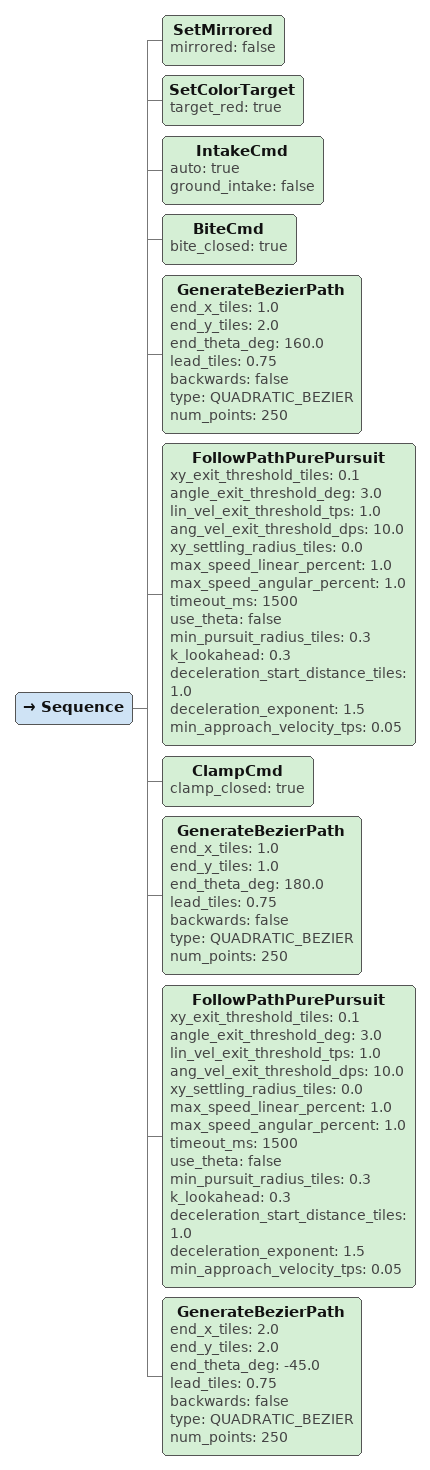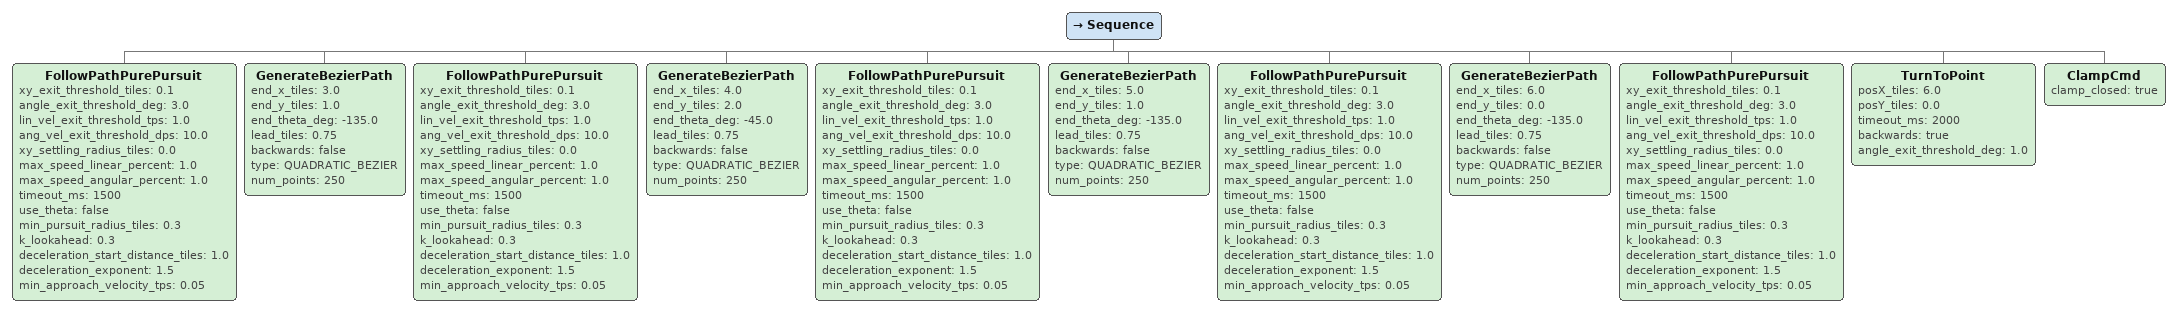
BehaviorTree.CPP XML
<Sequence>
  <SetMirrored mirrored="false"/>
  <SetColorTarget target_red="true"/>
  <IntakeCmd auto="true" ground_intake="false"/>
  <BiteCmd bite_closed="true"/>

  <!-- mobile goal 1 -->
  <GenerateBezierPath end_x_tiles="1.0" end_y_tiles="2.0" end_theta_deg="160.0" lead_tiles="0.75" backwards="false" type="QUADRATIC_BEZIER" num_points="250"/>
  <FollowPathPurePursuit xy_exit_threshold_tiles="0.1" angle_exit_threshold_deg="3.0" lin_vel_exit_threshold_tps="1.0" ang_vel_exit_threshold_dps="10.0" xy_settling_radius_tiles="0.0" max_speed_linear_percent="1.0" max_speed_angular_percent="1.0" timeout_ms="1500" use_theta="false" min_pursuit_radius_tiles="0.3" k_lookahead="0.3" deceleration_start_distance_tiles="1.0" deceleration_exponent="1.5" min_approach_velocity_tps="0.05"/>

  <ClampCmd clamp_closed="true"/>

  <!-- ring 1 -->
  <GenerateBezierPath end_x_tiles="1.0" end_y_tiles="1.0" end_theta_deg="180.0" lead_tiles="0.75" backwards="false" type="QUADRATIC_BEZIER" num_points="250"/>
  <FollowPathPurePursuit xy_exit_threshold_tiles="0.1" angle_exit_threshold_deg="3.0" lin_vel_exit_threshold_tps="1.0" ang_vel_exit_threshold_dps="10.0" xy_settling_radius_tiles="0.0" max_speed_linear_percent="1.0" max_speed_angular_percent="1.0" timeout_ms="1500" use_theta="false" min_pursuit_radius_tiles="0.3" k_lookahead="0.3" deceleration_start_distance_tiles="1.0" deceleration_exponent="1.5" min_approach_velocity_tps="0.05"/>

  <!-- /ring 2 -->
  <GenerateBezierPath end_x_tiles="2.0" end_y_tiles="2.0" end_theta_deg="-45.0" lead_tiles="0.75" backwards="false" type="QUADRATIC_BEZIER" num_points="250"/>

</Sequence>

<Sequence>
  <FollowPathPurePursuit xy_exit_threshold_tiles="0.1" angle_exit_threshold_deg="3.0" lin_vel_exit_threshold_tps="1.0" ang_vel_exit_threshold_dps="10.0" xy_settling_radius_tiles="0.0" max_speed_linear_percent="1.0" max_speed_angular_percent="1.0" timeout_ms="1500" use_theta="false" min_pursuit_radius_tiles="0.3" k_lookahead="0.3" deceleration_start_distance_tiles="1.0" deceleration_exponent="1.5" min_approach_velocity_tps="0.05"/>

    <!-- /ring 3 -->
    <GenerateBezierPath end_x_tiles="3.0" end_y_tiles="1.0" end_theta_deg="-135.0" lead_tiles="0.75" backwards="false" type="QUADRATIC_BEZIER" num_points="250"/>
  <FollowPathPurePursuit xy_exit_threshold_tiles="0.1" angle_exit_threshold_deg="3.0" lin_vel_exit_threshold_tps="1.0" ang_vel_exit_threshold_dps="10.0" xy_settling_radius_tiles="0.0" max_speed_linear_percent="1.0" max_speed_angular_percent="1.0" timeout_ms="1500" use_theta="false" min_pursuit_radius_tiles="0.3" k_lookahead="0.3" deceleration_start_distance_tiles="1.0" deceleration_exponent="1.5" min_approach_velocity_tps="0.05"/>

  <!-- /ring 4 -->
  <GenerateBezierPath end_x_tiles="4.0" end_y_tiles="2.0" end_theta_deg="-45.0" lead_tiles="0.75" backwards="false" type="QUADRATIC_BEZIER" num_points="250"/>
  <FollowPathPurePursuit xy_exit_threshold_tiles="0.1" angle_exit_threshold_deg="3.0" lin_vel_exit_threshold_tps="1.0" ang_vel_exit_threshold_dps="10.0" xy_settling_radius_tiles="0.0" max_speed_linear_percent="1.0" max_speed_angular_percent="1.0" timeout_ms="1500" use_theta="false" min_pursuit_radius_tiles="0.3" k_lookahead="0.3" deceleration_start_distance_tiles="1.0" deceleration_exponent="1.5" min_approach_velocity_tps="0.05"/>

  <!-- /ring 5 -->
  <GenerateBezierPath end_x_tiles="5.0" end_y_tiles="1.0" end_theta_deg="-135.0" lead_tiles="0.75" backwards="false" type="QUADRATIC_BEZIER" num_points="250"/>
  <FollowPathPurePursuit xy_exit_threshold_tiles="0.1" angle_exit_threshold_deg="3.0" lin_vel_exit_threshold_tps="1.0" ang_vel_exit_threshold_dps="10.0" xy_settling_radius_tiles="0.0" max_speed_linear_percent="1.0" max_speed_angular_percent="1.0" timeout_ms="1500" use_theta="false" min_pursuit_radius_tiles="0.3" k_lookahead="0.3" deceleration_start_distance_tiles="1.0" deceleration_exponent="1.5" min_approach_velocity_tps="0.05"/>

  <!-- /ring 6 -->
  <GenerateBezierPath end_x_tiles="6.0" end_y_tiles="0.0" end_theta_deg="-135.0" lead_tiles="0.75" backwards="false" type="QUADRATIC_BEZIER" num_points="250"/>
  <FollowPathPurePursuit xy_exit_threshold_tiles="0.1" angle_exit_threshold_deg="3.0" lin_vel_exit_threshold_tps="1.0" ang_vel_exit_threshold_dps="10.0" xy_settling_radius_tiles="0.0" max_speed_linear_percent="1.0" max_speed_angular_percent="1.0" timeout_ms="1500" use_theta="false" min_pursuit_radius_tiles="0.3" k_lookahead="0.3" deceleration_start_distance_tiles="1.0" deceleration_exponent="1.5" min_approach_velocity_tps="0.05"/>

  <!-- DROP OFF GOAL AT + CORNER -->
  <TurnToPoint posX_tiles="6.0" posY_tiles="0.0" timeout_ms="2000" backwards="true" angle_exit_threshold_deg="1.0"/>

  <ClampCmd clamp_closed="true"/>

</Sequence>
